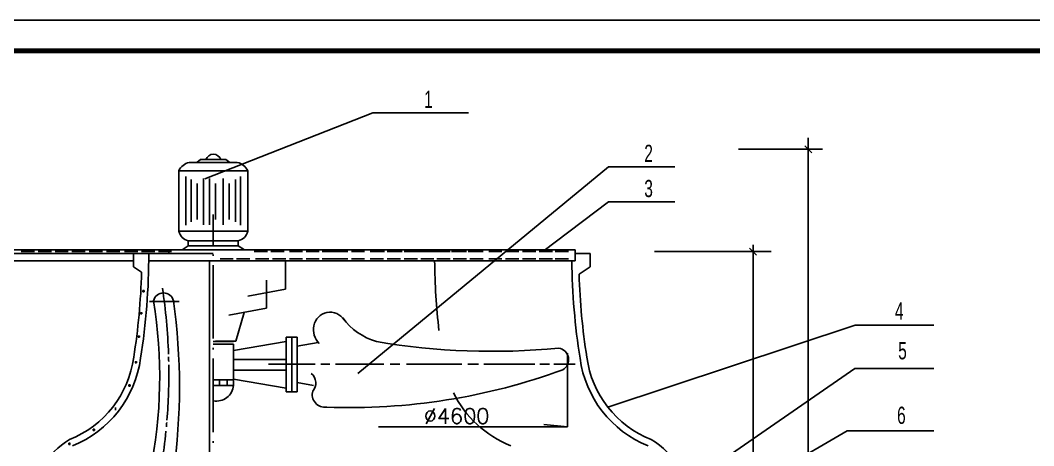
# Model space of a CAD drawing. Extents: x -194157 to -193737, y -49698 to -49401.
# Drawn here: x -194055.4 to -193890.2, y -49470.6 to -49401.1 of the extents above; entities that cross this region are included whole.
import ezdxf

# ---------------------------------------------------------------- set-up
doc = ezdxf.new("R2010")
doc.units = 0
doc.linetypes.add('ACAD_ISO04W100', pattern=[30.5, 24, -3, 0.5, -3])
doc.linetypes.add('CENTERX2', pattern=[101.6, 63.5, -12.7, 12.7, -12.7])
doc.layers.get('0').update_dxf_attribs({"linetype": 'CONTINUOUS'})
doc.layers.get('DEFPOINTS').update_dxf_attribs({"linetype": 'CONTINUOUS'})
for name, color, linetype in [('中心线', 1, 'CENTERX2'), ('文字', 3, 'CONTINUOUS'), ('细实线', 9, 'CONTINUOUS')]:
    doc.layers.add(name, color=color, linetype=linetype)
doc.layers.add('图框线', color=6, linetype='CONTINUOUS', lineweight=80)
doc.styles.add('HZTXT', font='txt', dxfattribs={"height": 60, "bigfont": 'HZTXT'})
doc.styles.add('标题', font='ARIALN.TTF', dxfattribs={"width": 0.785})

msp = doc.modelspace()

# ---------------------------------------------------------------- linework, layer by layer
for p, q in [((-194026.63037, -49424.3337), (-194026.01429, -49423.87188)), ((-194026.01429, -49423.87188), (-194023.47298, -49423.87188)), ((-194021.8756, -49423.87188), (-194024.41691, -49423.87188)), ((-194021.25953, -49424.3337), (-194021.8756, -49423.87188)), ((-194029.55672, -49435.57139), (-194029.55672, -49425.71917)), ((-194029.55672, -49425.71917), (-194023.627, -49425.71917)), ((-194027.86252, -49424.3337), (-194023.70401, -49424.3337)), ((-194018.33317, -49425.71917), (-194024.2629, -49425.71917)), ((-194020.02738, -49424.3337), (-194024.18589, -49424.3337)), ((-194018.33317, -49435.57139), (-194018.33317, -49425.71917)), ((-194029.55672, -49435.57139), (-194023.627, -49435.57139)), ((-194018.33317, -49435.57139), (-194024.2629, -49435.57139)), ((-194028.01654, -49437.11079), (-194023.31897, -49437.11079)), ((-194028.01654, -49437.95747), (-194028.01654, -49437.11079)), ((-194019.87336, -49437.11079), (-194024.57093, -49437.11079)), ((-194019.87336, -49437.95747), (-194019.87336, -49437.11079)), ((-194023.93781, -49438.57323), (-194082.94917, -49438.57323)), ((-194031.17392, -49438.57323), (-194023.93504, -49438.57323)), ((-194031.17392, -49439.26158), (-194031.17392, -49438.57323)), ((-194029.01766, -49438.57323), (-194028.01654, -49437.95747)), ((-194028.01654, -49437.95747), (-194023.627, -49437.95747)), ((-194019.87336, -49437.95747), (-194024.2629, -49437.95747)), ((-194016.71598, -49438.57323), (-194023.95486, -49438.57323)), ((-194023.93781, -49438.57323), (-193964.92645, -49438.57323)), ((-194018.87224, -49438.57323), (-194019.87336, -49437.95747)), ((-193964.92645, -49438.57323), (-193964.92645, -49440.39529)), ((-194023.93781, -49439.19598), (-194085.38862, -49439.19598)), ((-194082.94917, -49440.39529), (-194036.94124, -49440.39529)), ((-194063.97524, -49440.39529), (-194048.87729, -49440.39529)), ((-194046.39886, -49440.39529), (-194036.94124, -49440.39529)), ((-194036.94124, -49439.19598), (-194036.94124, -49441.37696)), ((-194034.46281, -49440.39529), (-194023.93781, -49440.39529)), ((-194024.56052, -49479.75036), (-194024.56052, -49440.39529)), ((-193964.92645, -49440.39529), (-194023.93781, -49440.39529)), ((-194012.16215, -49445.02849), (-194012.16215, -49440.4642)), ((-193964.92645, -49439.19598), (-193962.48699, -49439.19598)), ((-193962.48699, -49439.19598), (-193962.48699, -49441.37696)), ((-194036.94124, -49441.37696), (-194035.62736, -49442.24824)), ((-193962.48699, -49441.37696), (-193964.31751, -49442.59084)), ((-194015.24461, -49448.10938), (-194015.24461, -49443.54509)), ((-194018.32706, -49446.16956), (-194012.16215, -49445.02849)), ((-194021.40951, -49449.25045), (-194015.24461, -49448.10938)), ((-194020.26786, -49453.47241), (-194018.89788, -49448.79402)), ((-194023.93781, -49453.53186), (-194020.63576, -49453.53186)), ((-194023.56991, -49453.47241), (-194020.26786, -49453.47241)), ((-194020.63576, -49455.01525), (-194012.0734, -49453.53186)), ((-194012.0734, -49452.84722), (-194012.0734, -49461.74757)), ((-194010.24676, -49452.84722), (-194012.0734, -49452.84722)), ((-194011.16008, -49452.84722), (-194011.16008, -49461.74757)), ((-194010.24676, -49452.84722), (-194010.24676, -49461.74757)), ((-194010.24676, -49454.33061), (-194006.83165, -49453.72668)), ((-194020.63576, -49453.98829), (-194023.93781, -49453.98829)), ((-194020.63576, -49460.72061), (-194020.63576, -49453.98829)), ((-194020.63576, -49456.49865), (-194012.0734, -49456.49865)), ((-194020.63576, -49458.21025), (-194012.0734, -49458.21025)), ((-194020.63576, -49459.80775), (-194023.93781, -49459.80775)), ((-194022.93124, -49459.80775), (-194022.93124, -49460.72061)), ((-194021.66132, -49459.80775), (-194021.66132, -49460.72061)), ((-194020.63576, -49459.69365), (-194012.0734, -49461.17704)), ((-194010.24676, -49460.26418), (-194007.62097, -49460.72061)), ((-194020.63576, -49460.72061), (-194023.93781, -49460.72061)), ((-194012.0734, -49461.74757), (-194010.24676, -49461.74757))]:
    msp.add_line(p, q)
at = {"color": 5}
for p, q in [((-194028.40158, -49426.64281), (-194028.40158, -49434.57077)), ((-194027.55448, -49427.10464), (-194027.55448, -49434.03198)), ((-194025.55224, -49426.9507), (-194025.55224, -49434.4938)), ((-194024.57093, -49426.9507), (-194024.57093, -49434.4938)), ((-194022.33766, -49426.9507), (-194022.33766, -49434.4938)), ((-194020.33542, -49427.10464), (-194020.33542, -49434.03198)), ((-194019.48831, -49426.64281), (-194019.48831, -49434.57077)), ((-194026.55336, -49427.79737), (-194026.55336, -49433.64712)), ((-194023.56981, -49427.79737), (-194023.56981, -49433.64712)), ((-194021.33654, -49427.79737), (-194021.33654, -49433.64712)), ((-194055.24598, -49438.86942), (-194053.08698, -49438.86942)), ((-194052.49164, -49438.86942), (-194050.33264, -49438.86942)), ((-194049.7373, -49438.86942), (-194047.5783, -49438.86942)), ((-194046.98296, -49438.86942), (-194044.82397, -49438.86942)), ((-194044.18559, -49438.86942), (-194042.02659, -49438.86942)), ((-194041.34518, -49438.86942), (-194039.18618, -49438.86942)), ((-194038.40674, -49438.86942), (-194036.24774, -49438.86942)), ((-194035.6524, -49438.86942), (-194033.4934, -49438.86942)), ((-194032.89806, -49438.86942), (-194030.73906, -49438.86942)), ((-194015.10782, -49438.86942), (-194017.26682, -49438.86942)), ((-194012.39651, -49438.86942), (-194014.55551, -49438.86942)), ((-194009.37749, -49438.86942), (-194011.53649, -49438.86942)), ((-194006.66619, -49438.86942), (-194008.82519, -49438.86942)), ((-194004.04096, -49438.86942), (-194006.19996, -49438.86942)), ((-194001.98314, -49438.86942), (-194004.14214, -49438.86942)), ((-193999.27184, -49438.86942), (-194001.43084, -49438.86942)), ((-193996.18597, -49438.86942), (-193998.34497, -49438.86942)), ((-193998.17607, -49438.86942), (-193996.01707, -49438.86942)), ((-193993.43164, -49438.86942), (-193995.59064, -49438.86942)), ((-193995.33566, -49438.86942), (-193993.17666, -49438.86942)), ((-193990.6773, -49438.86942), (-193992.8363, -49438.86942)), ((-193988.75873, -49438.86942), (-193990.91773, -49438.86942)), ((-193987.966, -49438.86942), (-193990.12499, -49438.86942)), ((-193986.04742, -49438.86942), (-193988.20642, -49438.86942)), ((-193985.34077, -49438.86942), (-193987.49977, -49438.86942)), ((-193982.96156, -49438.86942), (-193985.12056, -49438.86942)), ((-193982.6758, -49438.86942), (-193984.8348, -49438.86942)), ((-193980.20722, -49438.86942), (-193982.36622, -49438.86942)), ((-193979.96449, -49438.86942), (-193982.12349, -49438.86942)), ((-193976.87863, -49438.86942), (-193979.03763, -49438.86942)), ((-193974.12429, -49438.86942), (-193976.28329, -49438.86942)), ((-193971.36995, -49438.86942), (-193973.52895, -49438.86942)), ((-193968.65865, -49438.86942), (-193970.81765, -49438.86942)), ((-193966.03342, -49438.86942), (-193968.19242, -49438.86942)), ((-194020.68334, -49440.0583), (-194022.84234, -49440.0583)), ((-194017.97204, -49440.0583), (-194020.13104, -49440.0583)), ((-194014.88617, -49440.0583), (-194017.04517, -49440.0583)), ((-194012.13183, -49440.0583), (-194014.29083, -49440.0583)), ((-194009.37749, -49440.0583), (-194011.53649, -49440.0583)), ((-194006.66619, -49440.0583), (-194008.82519, -49440.0583)), ((-194004.04096, -49440.0583), (-194006.19996, -49440.0583)), ((-194001.98314, -49440.0583), (-194004.14214, -49440.0583)), ((-193999.27184, -49440.0583), (-194001.43084, -49440.0583)), ((-193996.18597, -49440.0583), (-193998.34497, -49440.0583)), ((-193993.43164, -49440.0583), (-193995.59064, -49440.0583)), ((-193990.6773, -49440.0583), (-193992.8363, -49440.0583)), ((-193987.966, -49440.0583), (-193990.12499, -49440.0583)), ((-193985.34077, -49440.0583), (-193987.49977, -49440.0583)), ((-193982.6758, -49440.0583), (-193984.8348, -49440.0583)), ((-193979.96449, -49440.0583), (-193982.12349, -49440.0583)), ((-193976.87863, -49440.0583), (-193979.03763, -49440.0583)), ((-193974.12429, -49440.0583), (-193976.28329, -49440.0583)), ((-193971.36995, -49440.0583), (-193973.52895, -49440.0583)), ((-193968.65865, -49440.0583), (-193970.81765, -49440.0583)), ((-193966.03342, -49440.0583), (-193968.19242, -49440.0583)), ((-194035.51507, -49445.3348), (-194035.10985, -49445.3348)), ((-194035.31323, -49445.12461), (-194035.31323, -49445.53702)), ((-194034.35197, -49447.04519), (-194029.47701, -49447.04519)), ((-194035.69398, -49448.73999), (-194035.69398, -49449.15241)), ((-194035.89583, -49448.95019), (-194035.49061, -49448.95019)), ((-194036.27659, -49452.75585), (-194035.87137, -49452.75585)), ((-194036.07474, -49452.54566), (-194036.07474, -49452.95808)), ((-194036.75254, -49456.94209), (-194036.34732, -49456.94209)), ((-194036.55069, -49456.7319), (-194036.55069, -49457.14431)), ((-194037.79963, -49460.74776), (-194037.39441, -49460.74776)), ((-194037.59778, -49460.53757), (-194037.59778, -49460.94998)), ((-194039.88234, -49464.34324), (-194039.88234, -49464.75565)), ((-194043.60621, -49467.97853), (-194043.20099, -49467.97853)), ((-194043.40436, -49467.76834), (-194043.40436, -49468.18075)), ((-194047.60418, -49470.26193), (-194047.19896, -49470.26193)), ((-194047.40233, -49470.05174), (-194047.40233, -49470.46415))]:
    msp.add_line(p, q, dxfattribs=at)
for centre, radius, start, end in [((-194023.92688, -49424.31462), 1.30928, 19.7646716, 160.2353284), ((-194027.37351, -49426.66029), 2.37742, 101.8698466, 156.6805766), ((-194020.51639, -49426.66029), 2.37742, 23.3194234, 78.1301534), ((-194027.61924, -49435.17311), 1.97799, 191.6160151, 258.4129563), ((-194020.27065, -49435.17311), 1.97799, 281.5870437, 348.3839849), ((-194142.91928, -49439.30948), 108.46191, 350.9975103, 0.0599554), ((-193879.40618, -49439.30948), 108.46191, 180.573595, 186.5970141), ((-193857.03551, -49439.30948), 108.46191, 180.573595, 189.0024897), ((-194142.91928, -49439.30948), 107.33217, 350.9900469, 358.4310413), ((-193857.03551, -49439.30948), 107.33217, 181.7519191, 189.0099531), ((-194004.89371, -49451.4682), 2.69808, 32.4933713, 169.4692341), ((-193994.36342, -49443.43572), 10.55137, 216.5172356, 253.593205), ((-194004.5165, -49451.62867), 3.09953, 167.8269506, 226.1828676), ((-193978.52096, -49343.39343), 111.76049, 260.3040046, 275.5826368), ((-193967.91909, -49456.51117), 1.9066, 300.070429, 81.8485079), ((-194053.58237, -49453.90667), 16.81697, 291.6049269, 352.4428604), ((-194053.58237, -49453.90667), 17.9467, 291.917194, 352.3965075), ((-193946.37242, -49453.90667), 17.9467, 187.6034925, 248.082806), ((-193946.37242, -49453.90667), 16.81697, 187.5571396, 248.3950731), ((-194009.22546, -49460.31728), 1.98832, 318.5504702, 50.6019869), ((-194001.65065, -49363.7211), 100.60866, 267.8347389, 290.1677779), ((-194023.43035, -49460.47157), 2.80567, 259.5796467, 354.9075984), ((-194005.74148, -49462.20445), 2.07381, 164.0182695, 278.0285886), ((-193968.74309, -49453.90667), 17.9467, 206.511106, 248.082806), ((-194040.35202, -49481.19058), 13.60967, 121.1414039, 173.9253838), ((-193959.60277, -49481.19058), 13.60967, 3.4437181, 58.8585961)]:
    msp.add_arc(centre, radius, start, end)
at = {"color": 7}
for centre, radius, start, end in [((-194109.92119, -49459.30011), 77.24165, 348.4494906, 9.2346767), ((-194032.06159, -49447.30422), 1.66767, 13.8687967, 166.1312033), ((-194129.40859, -49460.90577), 99.95157, 351.9474851, 8.052518)]:
    msp.add_arc(centre, radius, start, end, dxfattribs=at)
at = {"layer": 'DEFPOINTS', "color": 0, "linetype": 'ByBlock'}
msp.add_point((-193975.83175, -49438.88624), dxfattribs=at)
at = {"layer": '中心线', "linetype": 'ACAD_ISO04W100', "ltscale": 0.5}
for p, q in [((-194023.93781, -49483.58265), (-194023.93781, -49432.84186)), ((-193966.2222, -49467.44961), (-193966.2222, -49454.46123)), ((-194014.95692, -49457.24484), (-194007.3404, -49457.24484)), ((-194006.38834, -49457.24484), (-194004.96024, -49457.24484)), ((-194004.00817, -49457.24484), (-193996.15363, -49457.24484)), ((-193995.08256, -49457.24484), (-193993.53545, -49457.24484)), ((-193992.46438, -49457.24484), (-193983.41976, -49457.24484)), ((-193982.46769, -49457.24484), (-193980.68257, -49457.24484)), ((-193979.84951, -49457.24484), (-193971.51894, -49457.24484)), ((-193970.68588, -49457.24484), (-193969.13878, -49457.24484)), ((-193968.42473, -49457.24484), (-193964.97349, -49457.24484))]:
    msp.add_line(p, q, dxfattribs=at)
for start, end in [(1.9320385, 8.5376927), (1.2201956, 1.6672309), (355.3538741, 0.8636292), (354.6904049, 355.1236164), (347.5679501, 354.2527533)]:
    msp.add_arc((-194124.91234, -49458.78952), 93.72112, start, end, dxfattribs=at)
at = {"layer": '图框线'}
msp.add_line((-193742.00229, -49406.14325), (-194137.00229, -49406.14325), dxfattribs=at)
at = {"layer": '文字'}
for p, q in [((-193997.95652, -49416.22214), (-194025.31725, -49426.99001)), ((-193982.31286, -49416.22214), (-193997.95652, -49416.22214)), ((-193959.53235, -49425.02851), (-194000.36756, -49458.78686)), ((-193948.69287, -49425.02851), (-193959.53235, -49425.02851)), ((-193959.53235, -49430.76718), (-193970.24503, -49438.86942)), ((-193948.69287, -49430.76718), (-193959.53235, -49430.76718)), ((-193919.30773, -49450.89616), (-193959.62869, -49464.2547)), ((-193906.47281, -49450.89616), (-193919.30773, -49450.89616)), ((-193919.33647, -49457.9309), (-193958.86558, -49485.25512)), ((-193906.47281, -49457.9309), (-193919.33647, -49457.9309)), ((-193920.62934, -49468.12599), (-193959.61883, -49490.78811)), ((-193906.47281, -49468.12599), (-193920.62934, -49468.12599))]:
    msp.add_line(p, q, dxfattribs=at)
at = {"layer": '文字', "color": 5}
for p, q in [((-193926.96044, -49420.34142), (-193926.96044, -49494.82376)), ((-193938.34611, -49422.19496), (-193924.65495, -49422.19496)), ((-193926.39416, -49422.76124), (-193927.52672, -49421.62868)), ((-193926.96044, -49423.11971), (-193926.96044, -49421.06333)), ((-193952.03728, -49438.88624), (-193932.97717, -49438.88624)), ((-193935.37109, -49439.45252), (-193936.50365, -49438.31996)), ((-193935.93737, -49439.81099), (-193935.93737, -49437.75461)), ((-193935.93737, -49438.88624), (-193935.93737, -49495.49533))]:
    msp.add_line(p, q, dxfattribs=at)
at = {"layer": '文字', "ltscale": 0.5}
for p, q in [((-193997.02502, -49467.44961), (-193966.2222, -49467.44961)), ((-193966.2222, -49467.44961), (-193970.07255, -49467.08882))]:
    msp.add_line(p, q, dxfattribs=at)
at = {"layer": '文字', "color": 5}
for p in [(-193926.96044, -49422.19496), (-193935.93737, -49438.88624)]:
    msp.add_point(p, dxfattribs=at)
at = {"layer": '细实线'}
msp.add_line((-193737.00229, -49401.14325), (-194157.00229, -49401.14325), dxfattribs=at)

# ---------------------------------------------------------------- texts
at = {"layer": '文字', "style": '标题', "width": 0.785}
for s, p in [('1', (-193989.56729, -49415.44718)), ('2', (-193953.68021, -49424.25355)), ('3', (-193953.68021, -49429.99222)), ('4', (-193912.82884, -49449.97562)), ('5', (-193912.29198, -49456.45607)), ('6', (-193912.47331, -49466.98542))]:
    msp.add_text(s, height=2.8, dxfattribs=at).set_placement(p)
at = {"layer": '文字', "style": 'HZTXT'}
msp.add_text('%%C4600', height=2.5, dxfattribs=at).set_placement((-193989.63677, -49466.95739))

doc.saveas('drawing.dxf')
